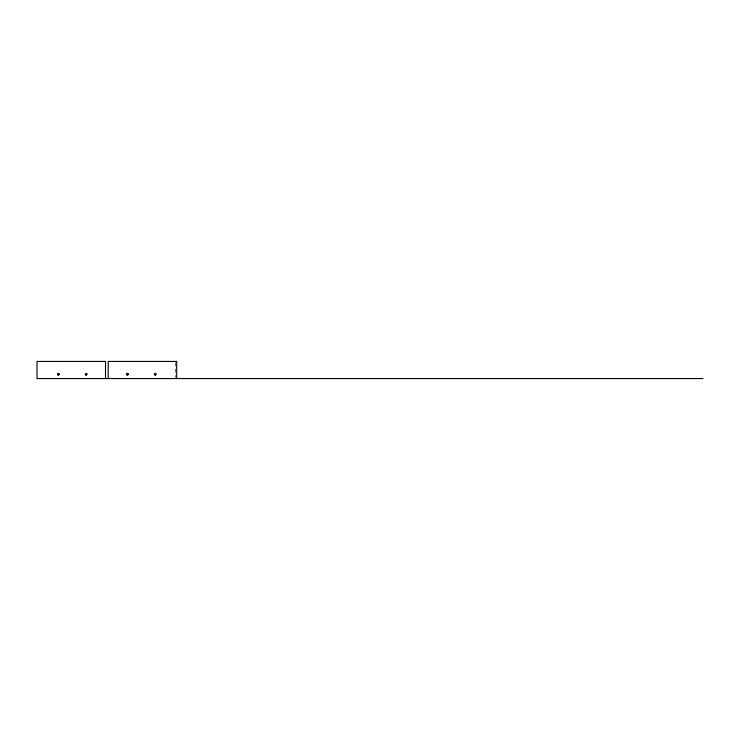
<?xml version="1.0" encoding="UTF-8"?>
<svg xmlns="http://www.w3.org/2000/svg" width="740" height="740" viewBox="0 0 740 740"><rect width="100%" height="100%" fill="white"/><g stroke="black" fill="none" stroke-linecap="round" stroke-linejoin="round"><path stroke-width="0.56" stroke-dasharray="3.7 2.78" d="M175.63 362.507L175.63 377.493"/><path stroke-width="1.11" d="M703 378.565L37 378.565L37 361.435L105.506 361.435L105.506 378.565M176.703 378.565L176.703 361.435L108.197 361.435L108.197 378.565M154.392 374.163C155.909 377.465 156.806 371.415 154.392 374.135C155.899 377.493 156.787 371.378 154.392 374.163M126.558 374.153C128.02 377.456 129.037 371.462 126.568 374.107C128.001 377.529 129.01 371.388 126.558 374.153M85.377 373.987C86.164 377.502 88.338 371.822 85.396 373.94C86.164 377.576 88.3 371.73 85.377 373.987M57.553 373.959C58.275 377.52 60.541 371.832 57.563 373.931C58.266 377.548 60.532 371.795 57.553 373.959"/></g></svg>
